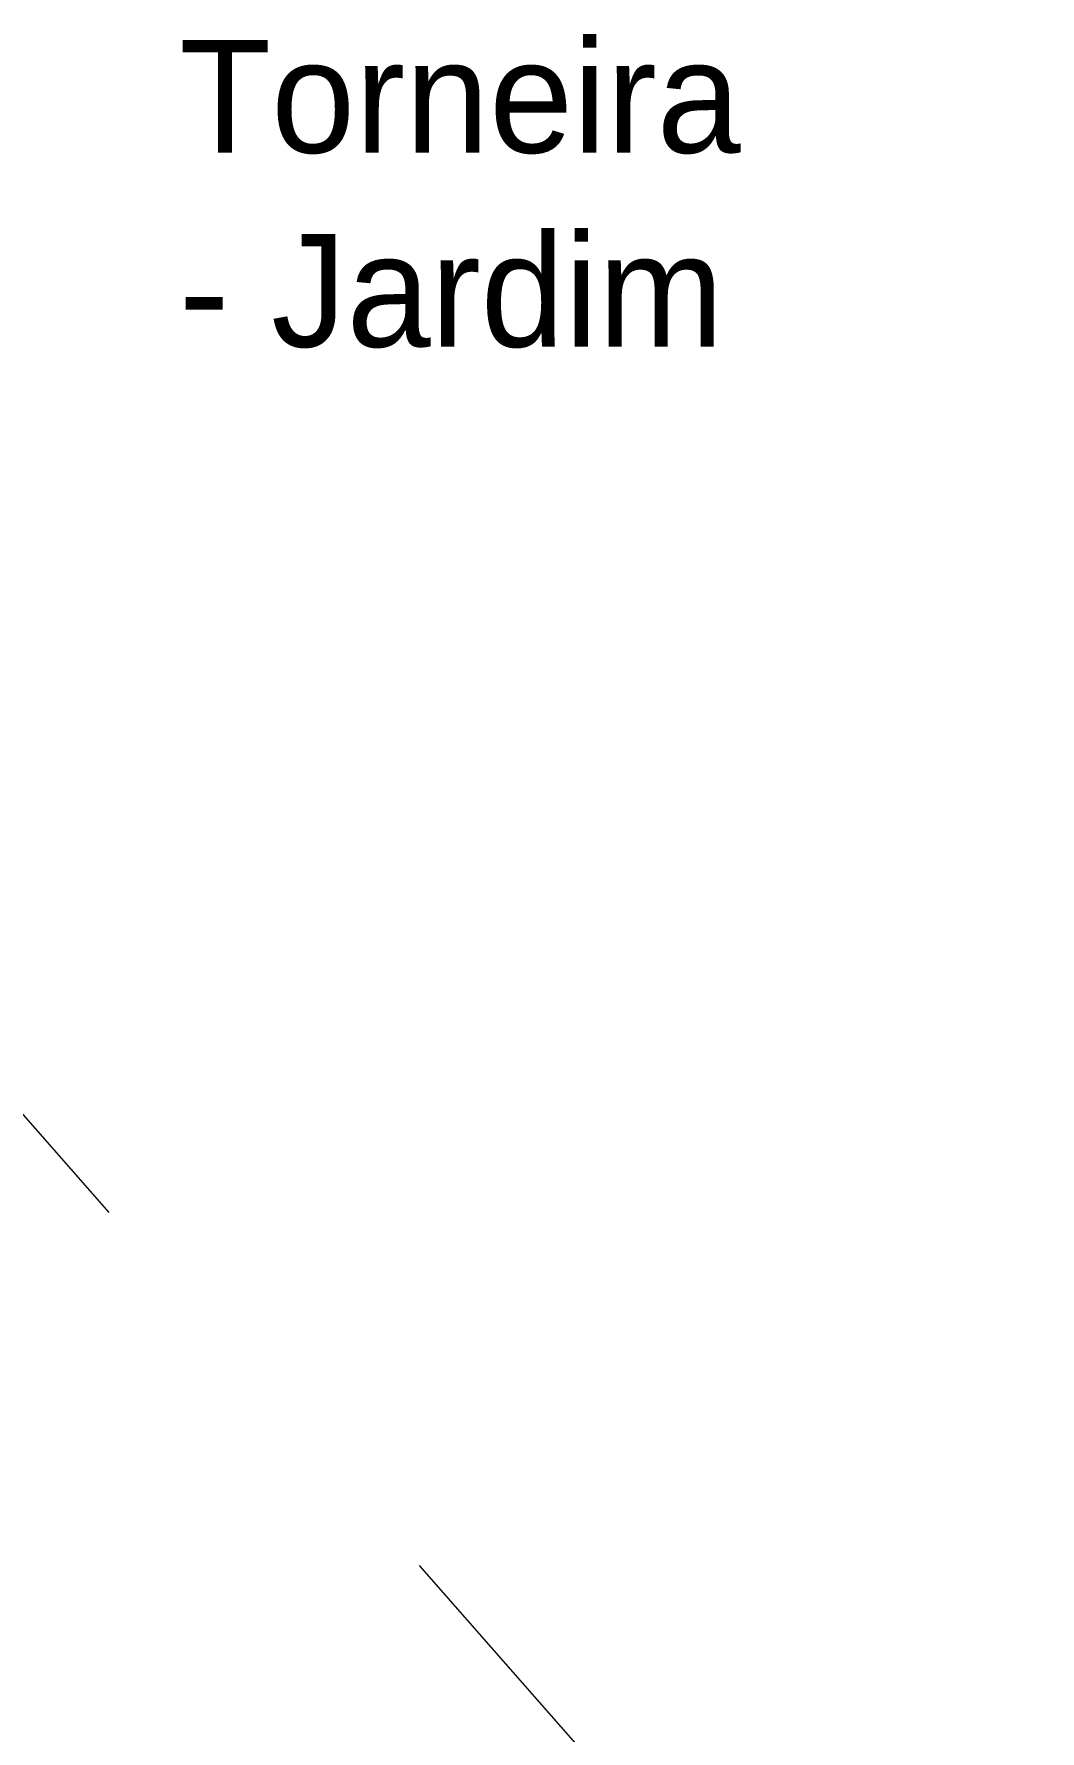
# Model space of a CAD drawing. Header units: metres. Extents: x -24.8 to 3.4, y -2.1 to 25.8.
# Drawn here: x -21.6908 to -21.4231, y 13.2663 to 13.7176 of the extents above; entities that cross this region are included whole.
import ezdxf

# ---------------------------------------------------------------- set-up
doc = ezdxf.new("R2010")
doc.units = ezdxf.units.M
doc.linetypes.add('IMPORT-DASHED2 _4_', pattern=[0.375, 0.25, -0.125])
doc.layers.add('1095_ARQ_BASE_dwg', color=7, linetype='Continuous', lineweight=5, true_color=0x767676)
doc.layers.add('G-ANNO-TEXT', color=7, linetype='Continuous', lineweight=5)
doc.layers.add('KIRYA - PROJEÇÃO', color=7, linetype='IMPORT-DASHED2 _4_', lineweight=5)
doc.styles.add('Century Gothic_2', font='GOTHIC.TTF', dxfattribs={"height": 0.03})

# ---------------------------------------------------------------- blocks, each defined once
blk = doc.blocks.new('1095_ARQ_BASE_dwg-3608001-BWC GUARITA')
at = {"layer": 'KIRYA - PROJEÇÃO', "color": 253, "true_color": 0xaaaaaa}
blk.add_line((-21.42312, 13.12264), (-21.82369, 13.57818), dxfattribs=at)

msp = doc.modelspace()

# ---------------------------------------------------------------- block references
at = {"layer": '1095_ARQ_BASE_dwg', "color": 253, "true_color": 0xaaaaaa}
msp.add_blockref('1095_ARQ_BASE_dwg-3608001-BWC GUARITA', (0, 0), dxfattribs=at)

# ---------------------------------------------------------------- texts
at = {"layer": 'G-ANNO-TEXT', "char_height": 0.03, "attachment_point": 1, "style": 'Century Gothic_2'}
for s, insert, width in [('Torneira', (-21.65215, 13.71598), 0.1988185), ('- Jardim', (-21.65215, 13.66439), 0.2020252)]:
    msp.add_mtext(s, dxfattribs=dict(at, insert=insert, width=width))

doc.saveas('drawing.dxf')
